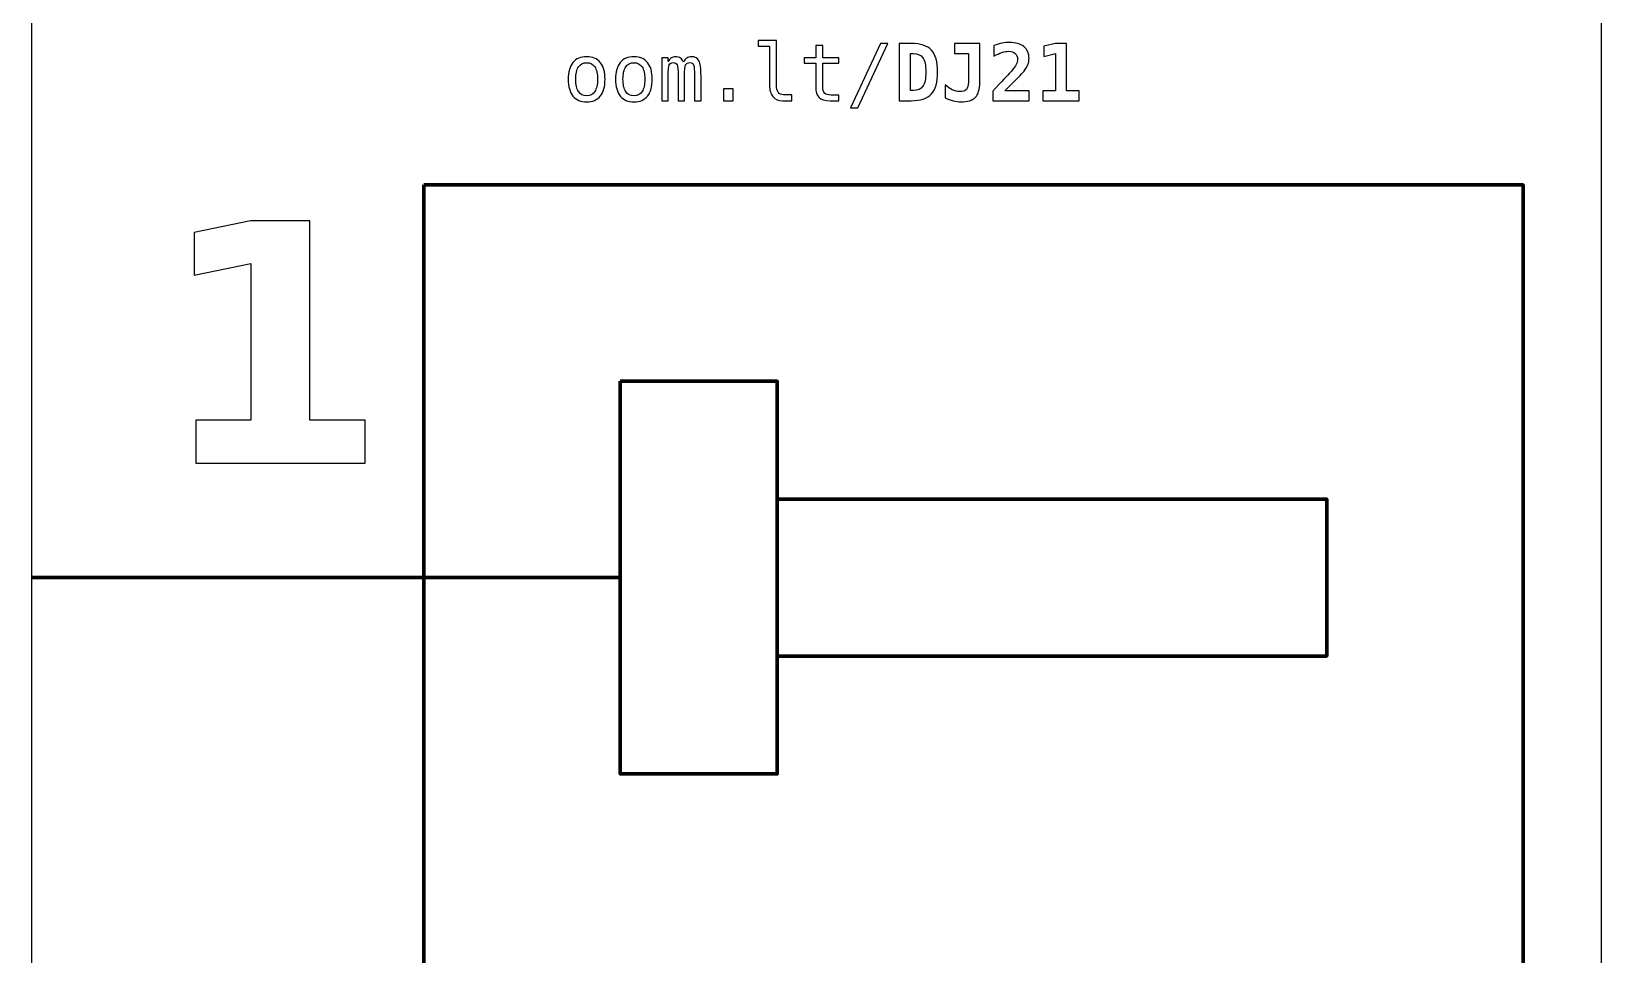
# Model space of a CAD drawing. Header units: centimetres. Extents: x -11.5 to -9.5, y -17.85 to -11.85.
# Drawn here: x -11.5 to -9.5, y -14.33 to -13.154 of the extents above; entities that cross this region are included whole.
import ezdxf

# ---------------------------------------------------------------- set-up
doc = ezdxf.new("R2010")
doc.units = ezdxf.units.CM
doc.header["$MEASUREMENT"] = 0
doc.layers.add('Layer 1', color=7, linetype='Continuous')

msp = doc.modelspace()

# ---------------------------------------------------------------- linework, layer by layer
at = {"layer": 'Layer 1', "color": 7}
msp.add_open_spline([(-11.5, -11.85), (-11.5, -11.85), (-9.5, -11.85), (-9.5, -11.85), (-9.5, -11.85), (-9.5, -11.85), (-9.5, -17.85), (-9.5, -17.85), (-9.5, -17.85), (-9.5, -17.85), (-11.5, -17.85), (-11.5, -17.85), (-11.5, -17.85), (-11.5, -17.85), (-11.5, -11.85), (-11.5, -11.85)], degree=3, knots=[0, 0, 0, 0, 0.25, 0.25, 0.25, 0.25, 0.5, 0.5, 0.5, 0.5, 0.75, 0.75, 0.75, 0.75, 1, 1, 1, 1], dxfattribs=at)
at = {"layer": 'Layer 1', "color": 250}
for points, knots in [([(-10.5509, -13.22288), (-10.5509, -13.22692), (-10.55017, -13.22995), (-10.54868, -13.232), (-10.54868, -13.232), (-10.5472, -13.23405), (-10.54502, -13.23508), (-10.54212, -13.23508), (-10.54212, -13.23508), (-10.54212, -13.23508), (-10.53162, -13.23508), (-10.53162, -13.23508), (-10.53162, -13.23508), (-10.53162, -13.23508), (-10.53162, -13.2427), (-10.53162, -13.2427), (-10.53162, -13.2427), (-10.53162, -13.2427), (-10.54298, -13.2427), (-10.54298, -13.2427), (-10.54298, -13.2427), (-10.54837, -13.2427), (-10.55252, -13.24097), (-10.55547, -13.23752), (-10.55547, -13.23752), (-10.55842, -13.23407), (-10.55988, -13.22918), (-10.55988, -13.22288), (-10.55988, -13.22288), (-10.55988, -13.22288), (-10.55988, -13.17322), (-10.55988, -13.17322), (-10.55988, -13.17322), (-10.55988, -13.17322), (-10.57428, -13.17322), (-10.57428, -13.17322), (-10.57428, -13.17322), (-10.57428, -13.17322), (-10.57428, -13.16618), (-10.57428, -13.16618), (-10.57428, -13.16618), (-10.57428, -13.16618), (-10.5509, -13.16618), (-10.5509, -13.16618), (-10.5509, -13.16618), (-10.5509, -13.16618), (-10.5509, -13.22288), (-10.5509, -13.22288)], [0, 0, 0, 0, 0.0833333, 0.0833333, 0.0833333, 0.0833333, 0.1666667, 0.1666667, 0.1666667, 0.1666667, 0.25, 0.25, 0.25, 0.25, 0.3333333, 0.3333333, 0.3333333, 0.3333333, 0.4166667, 0.4166667, 0.4166667, 0.4166667, 0.5, 0.5, 0.5, 0.5, 0.5833333, 0.5833333, 0.5833333, 0.5833333, 0.6666667, 0.6666667, 0.6666667, 0.6666667, 0.75, 0.75, 0.75, 0.75, 0.8333333, 0.8333333, 0.8333333, 0.8333333, 0.9166667, 0.9166667, 0.9166667, 0.9166667, 1, 1, 1, 1]), ([(-10.49192, -13.17248), (-10.49192, -13.17248), (-10.49192, -13.18802), (-10.49192, -13.18802), (-10.49192, -13.18802), (-10.49192, -13.18802), (-10.4715, -13.18802), (-10.4715, -13.18802), (-10.4715, -13.18802), (-10.4715, -13.18802), (-10.4715, -13.195), (-10.4715, -13.195), (-10.4715, -13.195), (-10.4715, -13.195), (-10.49192, -13.195), (-10.49192, -13.195), (-10.49192, -13.195), (-10.49192, -13.195), (-10.49192, -13.22468), (-10.49192, -13.22468), (-10.49192, -13.22468), (-10.49192, -13.22872), (-10.49115, -13.23153), (-10.48962, -13.23312), (-10.48962, -13.23312), (-10.48808, -13.23472), (-10.48542, -13.23552), (-10.48162, -13.23552), (-10.48162, -13.23552), (-10.48162, -13.23552), (-10.4715, -13.23552), (-10.4715, -13.23552), (-10.4715, -13.23552), (-10.4715, -13.23552), (-10.4715, -13.2427), (-10.4715, -13.2427), (-10.4715, -13.2427), (-10.4715, -13.2427), (-10.48248, -13.2427), (-10.48248, -13.2427), (-10.48248, -13.2427), (-10.48923, -13.2427), (-10.49398, -13.24135), (-10.49675, -13.23865), (-10.49675, -13.23865), (-10.49952, -13.23595), (-10.5009, -13.23128), (-10.5009, -13.22468), (-10.5009, -13.22468), (-10.5009, -13.22468), (-10.5009, -13.195), (-10.5009, -13.195), (-10.5009, -13.195), (-10.5009, -13.195), (-10.5155, -13.195), (-10.5155, -13.195), (-10.5155, -13.195), (-10.5155, -13.195), (-10.5155, -13.18802), (-10.5155, -13.18802), (-10.5155, -13.18802), (-10.5155, -13.18802), (-10.5009, -13.18802), (-10.5009, -13.18802), (-10.5009, -13.18802), (-10.5009, -13.18802), (-10.5009, -13.17248), (-10.5009, -13.17248), (-10.5009, -13.17248), (-10.5009, -13.17248), (-10.49192, -13.17248), (-10.49192, -13.17248)], [0, 0, 0, 0, 0.0555556, 0.0555556, 0.0555556, 0.0555556, 0.1111111, 0.1111111, 0.1111111, 0.1111111, 0.1666667, 0.1666667, 0.1666667, 0.1666667, 0.2222222, 0.2222222, 0.2222222, 0.2222222, 0.2777778, 0.2777778, 0.2777778, 0.2777778, 0.3333333, 0.3333333, 0.3333333, 0.3333333, 0.3888889, 0.3888889, 0.3888889, 0.3888889, 0.4444444, 0.4444444, 0.4444444, 0.4444444, 0.5, 0.5, 0.5, 0.5, 0.5555556, 0.5555556, 0.5555556, 0.5555556, 0.6111111, 0.6111111, 0.6111111, 0.6111111, 0.6666667, 0.6666667, 0.6666667, 0.6666667, 0.7222222, 0.7222222, 0.7222222, 0.7222222, 0.7777778, 0.7777778, 0.7777778, 0.7777778, 0.8333333, 0.8333333, 0.8333333, 0.8333333, 0.8888889, 0.8888889, 0.8888889, 0.8888889, 0.9444444, 0.9444444, 0.9444444, 0.9444444, 1, 1, 1, 1]), ([(-10.41828, -13.1698), (-10.41828, -13.1698), (-10.409, -13.1698), (-10.409, -13.1698), (-10.409, -13.1698), (-10.409, -13.1698), (-10.44738, -13.25198), (-10.44738, -13.25198), (-10.44738, -13.25198), (-10.44738, -13.25198), (-10.45672, -13.25198), (-10.45672, -13.25198), (-10.45672, -13.25198), (-10.45672, -13.25198), (-10.41828, -13.1698), (-10.41828, -13.1698)], [0, 0, 0, 0, 0.25, 0.25, 0.25, 0.25, 0.5, 0.5, 0.5, 0.5, 0.75, 0.75, 0.75, 0.75, 1, 1, 1, 1]), ([(-10.39482, -13.1698), (-10.39482, -13.1698), (-10.37938, -13.1698), (-10.37938, -13.1698), (-10.37938, -13.1698), (-10.36748, -13.1698), (-10.3589, -13.17263), (-10.35367, -13.17832), (-10.35367, -13.17832), (-10.34842, -13.184), (-10.3458, -13.19328), (-10.3458, -13.20618), (-10.3458, -13.20618), (-10.3458, -13.2191), (-10.34842, -13.22842), (-10.35367, -13.23413), (-10.35367, -13.23413), (-10.3589, -13.23985), (-10.36748, -13.2427), (-10.37938, -13.2427), (-10.37938, -13.2427), (-10.37938, -13.2427), (-10.39482, -13.2427), (-10.39482, -13.2427), (-10.39482, -13.2427), (-10.39482, -13.2427), (-10.39482, -13.1698), (-10.39482, -13.1698)], [0, 0, 0, 0, 0.1428571, 0.1428571, 0.1428571, 0.1428571, 0.2857143, 0.2857143, 0.2857143, 0.2857143, 0.4285714, 0.4285714, 0.4285714, 0.4285714, 0.5714286, 0.5714286, 0.5714286, 0.5714286, 0.7142857, 0.7142857, 0.7142857, 0.7142857, 0.8571429, 0.8571429, 0.8571429, 0.8571429, 1, 1, 1, 1]), ([(-10.33598, -13.23908), (-10.33598, -13.23908), (-10.33598, -13.22238), (-10.33598, -13.22238), (-10.33598, -13.22238), (-10.33318, -13.22525), (-10.3302, -13.22743), (-10.32702, -13.22893), (-10.32702, -13.22893), (-10.32385, -13.23043), (-10.32065, -13.23118), (-10.31742, -13.23118), (-10.31742, -13.23118), (-10.31365, -13.23118), (-10.31088, -13.23023), (-10.30912, -13.22835), (-10.30912, -13.22835), (-10.30737, -13.22647), (-10.30648, -13.22345), (-10.30648, -13.2193), (-10.30648, -13.2193), (-10.30648, -13.2193), (-10.30648, -13.1825), (-10.30648, -13.1825), (-10.30648, -13.1825), (-10.30648, -13.1825), (-10.32412, -13.1825), (-10.32412, -13.1825), (-10.32412, -13.1825), (-10.32412, -13.1825), (-10.32412, -13.1698), (-10.32412, -13.1698), (-10.32412, -13.1698), (-10.32412, -13.1698), (-10.29208, -13.1698), (-10.29208, -13.1698), (-10.29208, -13.1698), (-10.29208, -13.1698), (-10.29208, -13.2193), (-10.29208, -13.2193), (-10.29208, -13.2193), (-10.29208, -13.2282), (-10.29395, -13.23455), (-10.29767, -13.23838), (-10.29767, -13.23838), (-10.3014, -13.2422), (-10.30755, -13.24412), (-10.31612, -13.24412), (-10.31612, -13.24412), (-10.3192, -13.24412), (-10.32243, -13.2437), (-10.3258, -13.24285), (-10.3258, -13.24285), (-10.32917, -13.242), (-10.33257, -13.24075), (-10.33598, -13.23908)], [0, 0, 0, 0, 0.0714286, 0.0714286, 0.0714286, 0.0714286, 0.1428571, 0.1428571, 0.1428571, 0.1428571, 0.2142857, 0.2142857, 0.2142857, 0.2142857, 0.2857143, 0.2857143, 0.2857143, 0.2857143, 0.3571429, 0.3571429, 0.3571429, 0.3571429, 0.4285714, 0.4285714, 0.4285714, 0.4285714, 0.5, 0.5, 0.5, 0.5, 0.5714286, 0.5714286, 0.5714286, 0.5714286, 0.6428571, 0.6428571, 0.6428571, 0.6428571, 0.7142857, 0.7142857, 0.7142857, 0.7142857, 0.7857143, 0.7857143, 0.7857143, 0.7857143, 0.8571429, 0.8571429, 0.8571429, 0.8571429, 0.9285714, 0.9285714, 0.9285714, 0.9285714, 1, 1, 1, 1]), ([(-10.25992, -13.23), (-10.25992, -13.23), (-10.2292, -13.23), (-10.2292, -13.23), (-10.2292, -13.23), (-10.2292, -13.23), (-10.2292, -13.2427), (-10.2292, -13.2427), (-10.2292, -13.2427), (-10.2292, -13.2427), (-10.27548, -13.2427), (-10.27548, -13.2427), (-10.27548, -13.2427), (-10.27548, -13.2427), (-10.27548, -13.23038), (-10.27548, -13.23038), (-10.27548, -13.23038), (-10.27548, -13.23038), (-10.26767, -13.2221), (-10.26767, -13.2221), (-10.26767, -13.2221), (-10.2584, -13.21223), (-10.25277, -13.20617), (-10.25078, -13.20388), (-10.25078, -13.20388), (-10.24835, -13.20108), (-10.24658, -13.1986), (-10.24552, -13.19643), (-10.24552, -13.19643), (-10.24443, -13.19427), (-10.2439, -13.19213), (-10.2439, -13.19002), (-10.2439, -13.19002), (-10.2439, -13.18677), (-10.24488, -13.18425), (-10.24685, -13.18248), (-10.24685, -13.18248), (-10.24882, -13.1807), (-10.25162, -13.17982), (-10.25522, -13.17982), (-10.25522, -13.17982), (-10.2578, -13.17982), (-10.26068, -13.18033), (-10.26388, -13.18135), (-10.26388, -13.18135), (-10.2671, -13.18238), (-10.27043, -13.18387), (-10.27392, -13.18582), (-10.27392, -13.18582), (-10.27392, -13.18582), (-10.27392, -13.17238), (-10.27392, -13.17238), (-10.27392, -13.17238), (-10.27043, -13.17112), (-10.26703, -13.17015), (-10.26368, -13.16948), (-10.26368, -13.16948), (-10.26035, -13.16882), (-10.25715, -13.16848), (-10.2541, -13.16848), (-10.2541, -13.16848), (-10.24638, -13.16848), (-10.24032, -13.17028), (-10.23592, -13.17388), (-10.23592, -13.17388), (-10.2315, -13.17747), (-10.2293, -13.18238), (-10.2293, -13.1886), (-10.2293, -13.1886), (-10.2293, -13.19147), (-10.22978, -13.19415), (-10.23073, -13.19665), (-10.23073, -13.19665), (-10.2317, -13.19917), (-10.23335, -13.20195), (-10.2357, -13.205), (-10.2357, -13.205), (-10.23742, -13.20722), (-10.24215, -13.2122), (-10.2499, -13.21995), (-10.2499, -13.21995), (-10.2541, -13.22413), (-10.25743, -13.2275), (-10.25992, -13.23)], [0, 0, 0, 0, 0.047619, 0.047619, 0.047619, 0.047619, 0.0952381, 0.0952381, 0.0952381, 0.0952381, 0.1428571, 0.1428571, 0.1428571, 0.1428571, 0.1904762, 0.1904762, 0.1904762, 0.1904762, 0.2380952, 0.2380952, 0.2380952, 0.2380952, 0.2857143, 0.2857143, 0.2857143, 0.2857143, 0.3333333, 0.3333333, 0.3333333, 0.3333333, 0.3809524, 0.3809524, 0.3809524, 0.3809524, 0.4285714, 0.4285714, 0.4285714, 0.4285714, 0.4761905, 0.4761905, 0.4761905, 0.4761905, 0.5238095, 0.5238095, 0.5238095, 0.5238095, 0.5714286, 0.5714286, 0.5714286, 0.5714286, 0.6190476, 0.6190476, 0.6190476, 0.6190476, 0.6666667, 0.6666667, 0.6666667, 0.6666667, 0.7142857, 0.7142857, 0.7142857, 0.7142857, 0.7619048, 0.7619048, 0.7619048, 0.7619048, 0.8095238, 0.8095238, 0.8095238, 0.8095238, 0.8571429, 0.8571429, 0.8571429, 0.8571429, 0.9047619, 0.9047619, 0.9047619, 0.9047619, 0.952381, 0.952381, 0.952381, 0.952381, 1, 1, 1, 1]), ([(-10.21172, -13.23), (-10.21172, -13.23), (-10.1956, -13.23), (-10.1956, -13.23), (-10.1956, -13.23), (-10.1956, -13.23), (-10.1956, -13.18268), (-10.1956, -13.18268), (-10.1956, -13.18268), (-10.1956, -13.18268), (-10.21058, -13.1864), (-10.21058, -13.1864), (-10.21058, -13.1864), (-10.21058, -13.1864), (-10.21058, -13.17342), (-10.21058, -13.17342), (-10.21058, -13.17342), (-10.21058, -13.17342), (-10.1955, -13.1698), (-10.1955, -13.1698), (-10.1955, -13.1698), (-10.1955, -13.1698), (-10.18158, -13.1698), (-10.18158, -13.1698), (-10.18158, -13.1698), (-10.18158, -13.1698), (-10.18158, -13.23), (-10.18158, -13.23), (-10.18158, -13.23), (-10.18158, -13.23), (-10.16547, -13.23), (-10.16547, -13.23), (-10.16547, -13.23), (-10.16547, -13.23), (-10.16547, -13.2427), (-10.16547, -13.2427), (-10.16547, -13.2427), (-10.16547, -13.2427), (-10.21172, -13.2427), (-10.21172, -13.2427), (-10.21172, -13.2427), (-10.21172, -13.2427), (-10.21172, -13.23), (-10.21172, -13.23)], [0, 0, 0, 0, 0.0909091, 0.0909091, 0.0909091, 0.0909091, 0.1818182, 0.1818182, 0.1818182, 0.1818182, 0.2727273, 0.2727273, 0.2727273, 0.2727273, 0.3636364, 0.3636364, 0.3636364, 0.3636364, 0.4545455, 0.4545455, 0.4545455, 0.4545455, 0.5454545, 0.5454545, 0.5454545, 0.5454545, 0.6363636, 0.6363636, 0.6363636, 0.6363636, 0.7272727, 0.7272727, 0.7272727, 0.7272727, 0.8181818, 0.8181818, 0.8181818, 0.8181818, 0.9090909, 0.9090909, 0.9090909, 0.9090909, 1, 1, 1, 1]), ([(-10.79282, -13.1867), (-10.78523, -13.1867), (-10.77943, -13.18915), (-10.77542, -13.19407), (-10.77542, -13.19407), (-10.7714, -13.19898), (-10.76938, -13.2061), (-10.76938, -13.2154), (-10.76938, -13.2154), (-10.76938, -13.22475), (-10.77138, -13.23187), (-10.77538, -13.23677), (-10.77538, -13.23677), (-10.7794, -13.24167), (-10.7852, -13.24412), (-10.79282, -13.24412), (-10.79282, -13.24412), (-10.80042, -13.24412), (-10.8062, -13.24167), (-10.81022, -13.23677), (-10.81022, -13.23677), (-10.81422, -13.23187), (-10.81622, -13.22475), (-10.81622, -13.2154), (-10.81622, -13.2154), (-10.81622, -13.2061), (-10.81422, -13.19898), (-10.81022, -13.19407), (-10.81022, -13.19407), (-10.8062, -13.18915), (-10.80042, -13.1867), (-10.79282, -13.1867)], [0, 0, 0, 0, 0.125, 0.125, 0.125, 0.125, 0.25, 0.25, 0.25, 0.25, 0.375, 0.375, 0.375, 0.375, 0.5, 0.5, 0.5, 0.5, 0.625, 0.625, 0.625, 0.625, 0.75, 0.75, 0.75, 0.75, 0.875, 0.875, 0.875, 0.875, 1, 1, 1, 1]), ([(-10.79282, -13.19432), (-10.79738, -13.19432), (-10.80083, -13.19608), (-10.80318, -13.19963), (-10.80318, -13.19963), (-10.80553, -13.20318), (-10.8067, -13.20845), (-10.8067, -13.2154), (-10.8067, -13.2154), (-10.8067, -13.22233), (-10.80553, -13.22758), (-10.80318, -13.23115), (-10.80318, -13.23115), (-10.80083, -13.23472), (-10.79738, -13.2365), (-10.79282, -13.2365), (-10.79282, -13.2365), (-10.78823, -13.2365), (-10.78477, -13.23472), (-10.78242, -13.23115), (-10.78242, -13.23115), (-10.78007, -13.22758), (-10.7789, -13.22233), (-10.7789, -13.2154), (-10.7789, -13.2154), (-10.7789, -13.20845), (-10.78007, -13.20318), (-10.78242, -13.19963), (-10.78242, -13.19963), (-10.78477, -13.19608), (-10.78823, -13.19432), (-10.79282, -13.19432)], [0, 0, 0, 0, 0.125, 0.125, 0.125, 0.125, 0.25, 0.25, 0.25, 0.25, 0.375, 0.375, 0.375, 0.375, 0.5, 0.5, 0.5, 0.5, 0.625, 0.625, 0.625, 0.625, 0.75, 0.75, 0.75, 0.75, 0.875, 0.875, 0.875, 0.875, 1, 1, 1, 1]), ([(-10.73262, -13.1867), (-10.72503, -13.1867), (-10.71923, -13.18915), (-10.71522, -13.19407), (-10.71522, -13.19407), (-10.7112, -13.19898), (-10.70918, -13.2061), (-10.70918, -13.2154), (-10.70918, -13.2154), (-10.70918, -13.22475), (-10.71118, -13.23187), (-10.71518, -13.23677), (-10.71518, -13.23677), (-10.7192, -13.24167), (-10.725, -13.24412), (-10.73262, -13.24412), (-10.73262, -13.24412), (-10.74022, -13.24412), (-10.746, -13.24167), (-10.75002, -13.23677), (-10.75002, -13.23677), (-10.75402, -13.23187), (-10.75602, -13.22475), (-10.75602, -13.2154), (-10.75602, -13.2154), (-10.75602, -13.2061), (-10.75402, -13.19898), (-10.75002, -13.19407), (-10.75002, -13.19407), (-10.746, -13.18915), (-10.74022, -13.1867), (-10.73262, -13.1867)], [0, 0, 0, 0, 0.125, 0.125, 0.125, 0.125, 0.25, 0.25, 0.25, 0.25, 0.375, 0.375, 0.375, 0.375, 0.5, 0.5, 0.5, 0.5, 0.625, 0.625, 0.625, 0.625, 0.75, 0.75, 0.75, 0.75, 0.875, 0.875, 0.875, 0.875, 1, 1, 1, 1]), ([(-10.73262, -13.19432), (-10.73718, -13.19432), (-10.74063, -13.19608), (-10.74298, -13.19963), (-10.74298, -13.19963), (-10.74533, -13.20318), (-10.7465, -13.20845), (-10.7465, -13.2154), (-10.7465, -13.2154), (-10.7465, -13.22233), (-10.74533, -13.22758), (-10.74298, -13.23115), (-10.74298, -13.23115), (-10.74063, -13.23472), (-10.73718, -13.2365), (-10.73262, -13.2365), (-10.73262, -13.2365), (-10.72803, -13.2365), (-10.72457, -13.23472), (-10.72222, -13.23115), (-10.72222, -13.23115), (-10.71987, -13.22758), (-10.7187, -13.22233), (-10.7187, -13.2154), (-10.7187, -13.2154), (-10.7187, -13.20845), (-10.71987, -13.20318), (-10.72222, -13.19963), (-10.72222, -13.19963), (-10.72457, -13.19608), (-10.72803, -13.19432), (-10.73262, -13.19432)], [0, 0, 0, 0, 0.125, 0.125, 0.125, 0.125, 0.25, 0.25, 0.25, 0.25, 0.375, 0.375, 0.375, 0.375, 0.5, 0.5, 0.5, 0.5, 0.625, 0.625, 0.625, 0.625, 0.75, 0.75, 0.75, 0.75, 0.875, 0.875, 0.875, 0.875, 1, 1, 1, 1]), ([(-10.6695, -13.19358), (-10.6684, -13.19123), (-10.66698, -13.1895), (-10.66527, -13.18838), (-10.66527, -13.18838), (-10.66357, -13.18727), (-10.6615, -13.1867), (-10.6591, -13.1867), (-10.6591, -13.1867), (-10.6547, -13.1867), (-10.6516, -13.1884), (-10.6498, -13.1918), (-10.6498, -13.1918), (-10.64798, -13.1952), (-10.64708, -13.2016), (-10.64708, -13.21102), (-10.64708, -13.21102), (-10.64708, -13.21102), (-10.64708, -13.2427), (-10.64708, -13.2427), (-10.64708, -13.2427), (-10.64708, -13.2427), (-10.65528, -13.2427), (-10.65528, -13.2427), (-10.65528, -13.2427), (-10.65528, -13.2427), (-10.65528, -13.2114), (-10.65528, -13.2114), (-10.65528, -13.2114), (-10.65528, -13.20368), (-10.65572, -13.1989), (-10.65658, -13.19702), (-10.65658, -13.19702), (-10.65743, -13.19515), (-10.65902, -13.19422), (-10.6613, -13.19422), (-10.6613, -13.19422), (-10.6639, -13.19422), (-10.66568, -13.19522), (-10.66665, -13.19722), (-10.66665, -13.19722), (-10.6676, -13.19922), (-10.66808, -13.20395), (-10.66808, -13.2114), (-10.66808, -13.2114), (-10.66808, -13.2114), (-10.66808, -13.2427), (-10.66808, -13.2427), (-10.66808, -13.2427), (-10.66808, -13.2427), (-10.67628, -13.2427), (-10.67628, -13.2427), (-10.67628, -13.2427), (-10.67628, -13.2427), (-10.67628, -13.2114), (-10.67628, -13.2114), (-10.67628, -13.2114), (-10.67628, -13.20358), (-10.67675, -13.19877), (-10.67768, -13.19695), (-10.67768, -13.19695), (-10.6786, -13.19513), (-10.68027, -13.19422), (-10.68268, -13.19422), (-10.68268, -13.19422), (-10.68507, -13.19422), (-10.68672, -13.19522), (-10.68763, -13.19722), (-10.68763, -13.19722), (-10.68857, -13.19922), (-10.68903, -13.20395), (-10.68903, -13.2114), (-10.68903, -13.2114), (-10.68903, -13.2114), (-10.68903, -13.2427), (-10.68903, -13.2427), (-10.68903, -13.2427), (-10.68903, -13.2427), (-10.69718, -13.2427), (-10.69718, -13.2427), (-10.69718, -13.2427), (-10.69718, -13.2427), (-10.69718, -13.18802), (-10.69718, -13.18802), (-10.69718, -13.18802), (-10.69718, -13.18802), (-10.68903, -13.18802), (-10.68903, -13.18802), (-10.68903, -13.18802), (-10.68903, -13.18802), (-10.68903, -13.1927), (-10.68903, -13.1927), (-10.68903, -13.1927), (-10.68797, -13.19075), (-10.68662, -13.18927), (-10.685, -13.18823), (-10.685, -13.18823), (-10.6834, -13.18722), (-10.68157, -13.1867), (-10.67952, -13.1867), (-10.67952, -13.1867), (-10.67703, -13.1867), (-10.67498, -13.18727), (-10.67333, -13.1884), (-10.67333, -13.1884), (-10.67168, -13.18955), (-10.67042, -13.19127), (-10.6695, -13.19358)], [0, 0, 0, 0, 0.037037, 0.037037, 0.037037, 0.037037, 0.0740741, 0.0740741, 0.0740741, 0.0740741, 0.1111111, 0.1111111, 0.1111111, 0.1111111, 0.1481481, 0.1481481, 0.1481481, 0.1481481, 0.1851852, 0.1851852, 0.1851852, 0.1851852, 0.2222222, 0.2222222, 0.2222222, 0.2222222, 0.2592593, 0.2592593, 0.2592593, 0.2592593, 0.2962963, 0.2962963, 0.2962963, 0.2962963, 0.3333333, 0.3333333, 0.3333333, 0.3333333, 0.3703704, 0.3703704, 0.3703704, 0.3703704, 0.4074074, 0.4074074, 0.4074074, 0.4074074, 0.4444444, 0.4444444, 0.4444444, 0.4444444, 0.4814815, 0.4814815, 0.4814815, 0.4814815, 0.5185185, 0.5185185, 0.5185185, 0.5185185, 0.5555556, 0.5555556, 0.5555556, 0.5555556, 0.5925926, 0.5925926, 0.5925926, 0.5925926, 0.6296296, 0.6296296, 0.6296296, 0.6296296, 0.6666667, 0.6666667, 0.6666667, 0.6666667, 0.7037037, 0.7037037, 0.7037037, 0.7037037, 0.7407407, 0.7407407, 0.7407407, 0.7407407, 0.7777778, 0.7777778, 0.7777778, 0.7777778, 0.8148148, 0.8148148, 0.8148148, 0.8148148, 0.8518519, 0.8518519, 0.8518519, 0.8518519, 0.8888889, 0.8888889, 0.8888889, 0.8888889, 0.9259259, 0.9259259, 0.9259259, 0.9259259, 0.962963, 0.962963, 0.962963, 0.962963, 1, 1, 1, 1]), ([(-10.38042, -13.18278), (-10.38042, -13.18278), (-10.38042, -13.22972), (-10.38042, -13.22972), (-10.38042, -13.22972), (-10.38042, -13.22972), (-10.37652, -13.22972), (-10.37652, -13.22972), (-10.37652, -13.22972), (-10.37085, -13.22972), (-10.3668, -13.22793), (-10.3644, -13.22437), (-10.3644, -13.22437), (-10.36198, -13.2208), (-10.36078, -13.21473), (-10.36078, -13.20618), (-10.36078, -13.20618), (-10.36078, -13.19768), (-10.36198, -13.19165), (-10.3644, -13.1881), (-10.3644, -13.1881), (-10.3668, -13.18455), (-10.37085, -13.18278), (-10.37652, -13.18278), (-10.37652, -13.18278), (-10.37652, -13.18278), (-10.38042, -13.18278), (-10.38042, -13.18278)], [0, 0, 0, 0, 0.1428571, 0.1428571, 0.1428571, 0.1428571, 0.2857143, 0.2857143, 0.2857143, 0.2857143, 0.4285714, 0.4285714, 0.4285714, 0.4285714, 0.5714286, 0.5714286, 0.5714286, 0.5714286, 0.7142857, 0.7142857, 0.7142857, 0.7142857, 0.8571429, 0.8571429, 0.8571429, 0.8571429, 1, 1, 1, 1]), ([(-10.61842, -13.2278), (-10.61842, -13.2278), (-10.60612, -13.2278), (-10.60612, -13.2278), (-10.60612, -13.2278), (-10.60612, -13.2278), (-10.60612, -13.2427), (-10.60612, -13.2427), (-10.60612, -13.2427), (-10.60612, -13.2427), (-10.61842, -13.2427), (-10.61842, -13.2427), (-10.61842, -13.2427), (-10.61842, -13.2427), (-10.61842, -13.2278), (-10.61842, -13.2278)], [0, 0, 0, 0, 0.25, 0.25, 0.25, 0.25, 0.5, 0.5, 0.5, 0.5, 0.75, 0.75, 0.75, 0.75, 1, 1, 1, 1]), ([(-11.29076, -13.64935), (-11.29076, -13.64935), (-11.22049, -13.64935), (-11.22049, -13.64935), (-11.22049, -13.64935), (-11.22049, -13.64935), (-11.22049, -13.44989), (-11.22049, -13.44989), (-11.22049, -13.44989), (-11.22049, -13.44989), (-11.29259, -13.46478), (-11.29259, -13.46478), (-11.29259, -13.46478), (-11.29259, -13.46478), (-11.29259, -13.41059), (-11.29259, -13.41059), (-11.29259, -13.41059), (-11.29259, -13.41059), (-11.22091, -13.3957), (-11.22091, -13.3957), (-11.22091, -13.3957), (-11.22091, -13.3957), (-11.14528, -13.3957), (-11.14528, -13.3957), (-11.14528, -13.3957), (-11.14528, -13.3957), (-11.14528, -13.64935), (-11.14528, -13.64935), (-11.14528, -13.64935), (-11.14528, -13.64935), (-11.075, -13.64935), (-11.075, -13.64935), (-11.075, -13.64935), (-11.075, -13.64935), (-11.075, -13.70431), (-11.075, -13.70431), (-11.075, -13.70431), (-11.075, -13.70431), (-11.29076, -13.70431), (-11.29076, -13.70431), (-11.29076, -13.70431), (-11.29076, -13.70431), (-11.29076, -13.64935), (-11.29076, -13.64935)], [0, 0, 0, 0, 0.0909091, 0.0909091, 0.0909091, 0.0909091, 0.1818182, 0.1818182, 0.1818182, 0.1818182, 0.2727273, 0.2727273, 0.2727273, 0.2727273, 0.3636364, 0.3636364, 0.3636364, 0.3636364, 0.4545455, 0.4545455, 0.4545455, 0.4545455, 0.5454545, 0.5454545, 0.5454545, 0.5454545, 0.6363636, 0.6363636, 0.6363636, 0.6363636, 0.7272727, 0.7272727, 0.7272727, 0.7272727, 0.8181818, 0.8181818, 0.8181818, 0.8181818, 0.9090909, 0.9090909, 0.9090909, 0.9090909, 1, 1, 1, 1])]:
    msp.add_open_spline(points, degree=3, knots=knots, dxfattribs=at)
at = {"layer": 'Layer 1', "color": 250, "lineweight": 100}
for points in [[(-11, -13.35), (-11, -13.35), (-9.6, -13.35), (-9.6, -13.35), (-9.6, -13.35), (-9.6, -13.35), (-9.6, -16.15), (-9.6, -16.15), (-9.6, -16.15), (-9.6, -16.15), (-11, -16.15), (-11, -16.15), (-11, -16.15), (-11, -16.15), (-11, -13.35), (-11, -13.35)], [(-10.75001, -13.59998), (-10.75001, -13.59998), (-10.55001, -13.59998), (-10.55001, -13.59998), (-10.55001, -13.59998), (-10.55001, -13.59998), (-10.55001, -14.09998), (-10.55001, -14.09998), (-10.55001, -14.09998), (-10.55001, -14.09998), (-10.75001, -14.09998), (-10.75001, -14.09998), (-10.75001, -14.09998), (-10.75001, -14.09998), (-10.75001, -13.59998), (-10.75001, -13.59998)], [(-10.55001, -13.74998), (-10.55001, -13.74998), (-9.85001, -13.74998), (-9.85001, -13.74998), (-9.85001, -13.74998), (-9.85001, -13.74998), (-9.85001, -13.94998), (-9.85001, -13.94998), (-9.85001, -13.94998), (-9.85001, -13.94998), (-10.55001, -13.94998), (-10.55001, -13.94998), (-10.55001, -13.94998), (-10.55001, -13.94998), (-10.55001, -13.74998), (-10.55001, -13.74998)]]:
    msp.add_open_spline(points, degree=3, knots=[0, 0, 0, 0, 0.25, 0.25, 0.25, 0.25, 0.5, 0.5, 0.5, 0.5, 0.75, 0.75, 0.75, 0.75, 1, 1, 1, 1], dxfattribs=at)
at = {"layer": 'Layer 1', "color": 250, "lineweight": 106}
msp.add_open_spline([(-11.5, -13.85), (-11.5, -13.85), (-10.75001, -13.84998), (-10.75001, -13.84998)], degree=3, dxfattribs=at)

doc.saveas('drawing.dxf')
